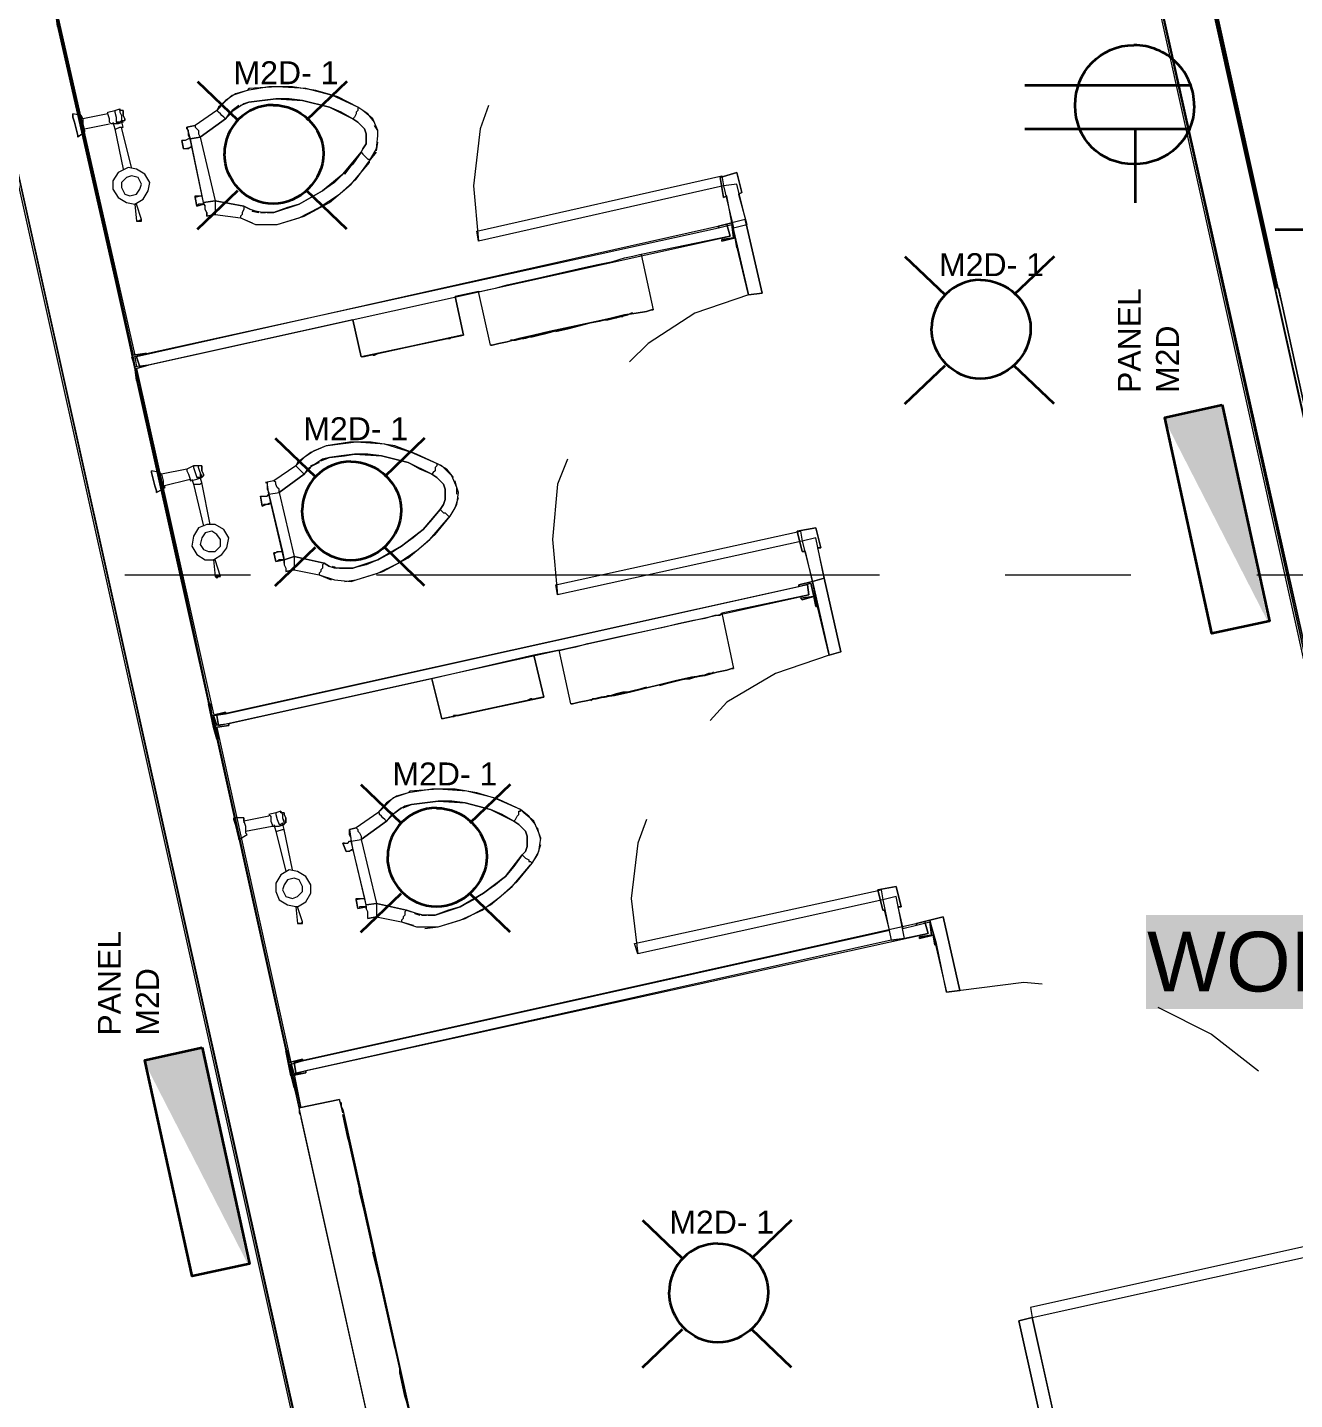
# Model space of a CAD drawing. Header units: millimetres. Extents: x 0.9 to 36.3, y 0.7 to 23.3.
# Drawn here: x 23.461 to 24.72, y 11.62 to 12.984 of the extents above; entities that cross this region are included whole.
import ezdxf

# ---------------------------------------------------------------- set-up
doc = ezdxf.new("R2010")
doc.units = ezdxf.units.MM
doc.layers.add('PDF2_Geometry', color=7, linetype='Continuous')
doc.layers.add('PDF_Text', color=7, linetype='Continuous')
for name, color, linetype, true_color in [('PDF2_Solid Fills', 7, 'Continuous', 0x7f7f7f), ('PDF_Geometry', 7, 'Continuous', 0x777777), ('PDF_Solid Fills', 7, 'Continuous', 0xffffff)]:
    doc.layers.add(name, color=color, linetype=linetype, true_color=true_color)
doc.styles.add('PDF Arial', font='arial.ttf')

msp = doc.modelspace()

# ---------------------------------------------------------------- hatches: boundary and pattern name
at = {"layer": 'PDF2_Solid Fills', "transparency": 33554559}
for points in [[(24.6932, 12.3931), (24.6478, 12.6083), (24.5908, 12.5959), (24.5919, 12.591)], [(23.6797, 11.7542), (23.6343, 11.9694), (23.5773, 11.957), (23.5784, 11.9521)]]:
    msp.add_hatch(color=256, dxfattribs=at).paths.add_polyline_path(points)

# ---------------------------------------------------------------- linework, layer by layer
at = {"layer": 'PDF2_Geometry', "lineweight": 35}
for points in [[(24.4518, 12.9261), (24.6168, 12.9261)], [(24.4518, 12.8827), (24.6168, 12.8827)], [(24.5618, 12.8094), (24.5618, 12.8827)], [(24.7007, 12.7828), (24.774, 12.7828)]]:
    msp.add_lwpolyline(points, dxfattribs=at)
for points in [[(24.6478, 12.6083), (24.6948, 12.3934), (24.6378, 12.381), (24.5908, 12.5959)], [(23.6343, 11.9694), (23.6813, 11.7545), (23.6243, 11.7421), (23.5773, 11.957)]]:
    msp.add_lwpolyline(points, close=True, dxfattribs=at)
msp.add_arc((24.5604, 12.9063), 0.0597, 359.7603, 90.2397, dxfattribs=at)
for points in [[(24.5018, 12.9061), (24.5018, 12.9394), (24.5268, 12.9661), (24.5602, 12.9661)], [(24.5602, 12.8477), (24.5268, 12.8477), (24.5018, 12.8727), (24.5018, 12.9061)], [(24.6202, 12.9061), (24.6202, 12.8727), (24.5935, 12.8477), (24.5602, 12.8477)]]:
    msp.add_open_spline(points, degree=3, dxfattribs=at)
at = {"layer": 'PDF_Geometry', "lineweight": 18}
for points in [[(24.5173, 13.3178), (24.7507, 12.2762), (24.7973, 12.2862), (25.3906, 12.4178), (25.399, 12.3778), (25.4473, 12.3878), (25.434, 12.4495), (25.6623, 12.4995), (25.6523, 12.5478), (25.4223, 12.4978), (25.374, 12.4862), (24.7823, 12.3545), (24.4307, 13.9394), (24.4623, 13.9478), (24.4423, 14.0378), (24.3507, 14.0178), (24.3707, 13.9261), (24.3823, 13.9294), (24.3823, 13.9278)], [(23.489, 12.9978), (23.8957, 11.1645), (24.534, 11.3062)], [(22.2958, 10.8096), (23.8224, 11.1479), (23.8274, 11.1495), (23.419, 12.9828)]]:
    msp.add_lwpolyline(points, dxfattribs=at)
at = {"layer": 'PDF_Geometry', "lineweight": 9}
for points in [[(24.584, 13.4445), (24.5423, 13.4361), (24.7007, 12.7245), (24.7823, 12.3578), (24.7823, 12.3562), (25.4173, 12.4962), (25.4173, 12.4995), (25.4173, 12.4978)], [(24.5457, 13.4361), (24.7057, 12.7145)], [(25.389, 12.4162), (24.749, 12.2745), (24.749, 12.2728), (24.7473, 12.2728), (24.5157, 13.3178), (24.4557, 13.3045), (24.5273, 13.3211), (24.5257, 13.3328), (24.4523, 13.3178), (24.4557, 13.3045), (24.4523, 13.3178), (24.5007, 13.3278), (24.5007, 13.3295), (24.509, 13.3311), (24.5073, 13.3445), (24.509, 13.3445), (24.5107, 13.3311), (24.524, 13.3345)], [(25.3906, 12.4178), (24.7507, 12.2762), (24.5173, 13.3178), (24.749, 12.2745), (24.5173, 13.3178)], [(23.419, 12.9828), (23.3624, 13.2428), (23.3607, 13.2428), (23.359, 13.2428), (23.4174, 12.9811), (23.4174, 12.9828), (23.419, 12.9828), (23.7907, 11.3145)], [(23.4857, 13.0078), (23.489, 12.9978), (23.4907, 12.9845), (23.489, 12.9978), (23.4924, 12.9845), (23.4907, 12.9845), (23.5624, 12.6678), (23.5657, 12.6578), (23.5774, 12.6595), (23.579, 12.6595), (24.1474, 12.7845), (24.1474, 12.7861), (24.1607, 12.7895), (24.1557, 12.8161)], [(23.4907, 12.9845), (23.4924, 12.9845), (23.4907, 12.9961), (23.5657, 12.6578), (23.4907, 12.9961), (23.5674, 12.6578)], [(23.7857, 11.3262), (23.4174, 12.9811), (23.4174, 12.9828)], [(23.7874, 11.3262), (23.419, 12.9828), (23.7874, 11.3262)], [(23.639, 12.7995), (23.639, 12.7961), (23.6474, 12.7978), (23.6724, 12.7945), (23.6874, 12.7878), (23.704, 12.7878), (23.709, 12.7878), (23.7357, 12.7961), (23.7607, 12.8095), (23.7824, 12.8278), (23.8007, 12.8495), (23.8007, 12.8511), (23.8074, 12.8628), (23.809, 12.8761), (23.809, 12.8811), (23.804, 12.8928), (23.794, 12.9011), (23.789, 12.9045), (23.764, 12.9161), (23.7374, 12.9228), (23.709, 12.9245), (23.6807, 12.9228), (23.679, 12.9211), (23.664, 12.9161), (23.6507, 12.9045), (23.649, 12.9011), (23.6274, 12.8861), (23.619, 12.8845), (23.6274, 12.8861), (23.6274, 12.8845), (23.629, 12.8828), (23.6307, 12.8811), (23.6307, 12.8778), (23.6324, 12.8745), (23.6224, 12.8728), (23.624, 12.8645), (23.634, 12.8161), (23.6357, 12.8078), (23.6374, 12.8061)], [(23.8057, 12.8895), (23.799, 12.8978), (23.789, 12.9045), (23.769, 12.9145), (23.7474, 12.9211), (23.724, 12.9245), (23.7007, 12.9245), (23.679, 12.9211), (23.6674, 12.9178), (23.6574, 12.9111), (23.649, 12.9011), (23.6274, 12.8861)], [(23.6707, 12.9061), (23.664, 12.9011), (23.6574, 12.8928), (23.6324, 12.8745), (23.6474, 12.8111), (23.6757, 12.8061), (23.6824, 12.8028), (23.6757, 12.8061), (23.6757, 12.8028), (23.674, 12.7995), (23.674, 12.7978), (23.6724, 12.7961), (23.6724, 12.7945), (23.684, 12.7895)], [(23.6724, 12.9061), (23.6807, 12.9095), (23.6757, 12.9078), (23.6707, 12.9045), (23.6657, 12.9011), (23.6607, 12.8978), (23.6574, 12.8928), (23.6557, 12.8945), (23.654, 12.8961), (23.6524, 12.8978), (23.6507, 12.8995), (23.649, 12.9011)], [(23.664, 12.9011), (23.6707, 12.9061), (23.6657, 12.9011)], [(23.7924, 12.8595), (23.784, 12.8478), (23.774, 12.8378), (23.7657, 12.8295), (23.754, 12.8211), (23.7424, 12.8145), (23.7307, 12.8078), (23.719, 12.8045), (23.7057, 12.7995), (23.7307, 12.8078), (23.754, 12.8211), (23.774, 12.8378), (23.754, 12.8211), (23.7307, 12.8078), (23.7057, 12.7995), (23.699, 12.7995), (23.7057, 12.7995), (23.7307, 12.8078), (23.754, 12.8211), (23.774, 12.8378), (23.7924, 12.8595), (23.794, 12.8628), (23.7974, 12.8678), (23.7974, 12.8728), (23.7974, 12.8778), (23.7957, 12.8828), (23.7924, 12.8861), (23.789, 12.8895), (23.784, 12.8928), (23.7607, 12.9045), (23.734, 12.9111), (23.7074, 12.9128), (23.6807, 12.9095), (23.6724, 12.9061), (23.6807, 12.9095), (23.7074, 12.9128), (23.734, 12.9111), (23.7607, 12.9045), (23.784, 12.8928), (23.7724, 12.8995), (23.7607, 12.9045), (23.7474, 12.9078), (23.734, 12.9111), (23.7207, 12.9128), (23.7074, 12.9128), (23.694, 12.9111), (23.6807, 12.9095), (23.7074, 12.9128), (23.734, 12.9111), (23.7607, 12.9045), (23.784, 12.8928)], [(23.919, 12.9061), (23.9107, 12.8828), (23.904, 12.8261), (23.909, 12.7711), (23.9074, 12.7811), (24.1507, 12.8361), (24.1524, 12.8261), (23.909, 12.7711)], [(23.514, 12.8961), (23.5057, 12.8978)], [(23.5407, 12.8978), (23.5157, 12.8928), (23.514, 12.8961), (23.5157, 12.8928), (23.5157, 12.8878), (23.5174, 12.8811), (23.5174, 12.8795), (23.5107, 12.8745)], [(23.5557, 12.9011), (23.5524, 12.9011), (23.5524, 12.9028), (23.5524, 12.8995), (23.554, 12.8961), (23.554, 12.8911), (23.5557, 12.8895), (23.5507, 12.8878), (23.544, 12.8878), (23.5424, 12.8895), (23.5424, 12.8928), (23.5407, 12.8978), (23.5407, 12.8995), (23.5474, 12.9011), (23.5524, 12.9028)], [(23.5457, 12.8895), (23.5474, 12.8828), (23.549, 12.8828), (23.5524, 12.8845), (23.5557, 12.8845), (23.554, 12.8911), (23.5574, 12.8911)], [(23.5474, 12.9011), (23.5474, 12.8995), (23.549, 12.8945), (23.549, 12.8895)], [(23.554, 12.8961), (23.554, 12.8928), (23.554, 12.8911), (23.5557, 12.8895)], [(23.6224, 12.8728), (23.6324, 12.8745), (23.6574, 12.8928), (23.664, 12.8995), (23.6574, 12.8928)], [(23.789, 12.9045), (23.789, 12.9028), (23.789, 12.9011), (23.7874, 12.8995), (23.7874, 12.8978), (23.7857, 12.8945), (23.784, 12.8928), (23.789, 12.8895), (23.7924, 12.8861), (23.7957, 12.8828), (23.7974, 12.8778), (23.7974, 12.8728), (23.7974, 12.8678), (23.794, 12.8628), (23.7924, 12.8595), (23.7757, 12.8378), (23.7924, 12.8595), (23.794, 12.8578), (23.7957, 12.8561), (23.7974, 12.8545), (23.799, 12.8528), (23.8007, 12.8528), (23.8007, 12.8511)], [(23.5174, 12.8828), (23.5424, 12.8878)], [(23.5174, 12.8795), (23.5174, 12.8811)], [(23.5474, 12.8828), (23.5557, 12.8428)], [(23.564, 12.8445), (23.554, 12.8845)], [(23.809, 12.8745), (23.809, 12.8811), (23.8057, 12.8861)], [(23.6474, 12.7978), (23.639, 12.7961), (23.639, 12.7978), (23.639, 12.7995), (23.6374, 12.8028), (23.6374, 12.8061), (23.6357, 12.8095), (23.6224, 12.8728), (23.6207, 12.8728), (23.6174, 12.8711), (23.6157, 12.8711), (23.614, 12.8711), (23.6157, 12.8628), (23.614, 12.8711)], [(23.6324, 12.8745), (23.6474, 12.8111), (23.6357, 12.8095), (23.6474, 12.8111)], [(23.8074, 12.8611), (23.809, 12.8695)], [(23.6957, 12.7878), (23.709, 12.7878), (23.7307, 12.7945), (23.7507, 12.8045), (23.7707, 12.8178), (23.7874, 12.8328), (23.8007, 12.8511), (23.8074, 12.8595)], [(24.1707, 12.8195), (24.1657, 12.8395), (24.1707, 12.8195)], [(24.1524, 12.8145), (24.149, 12.8345), (24.1524, 12.8145)], [(23.7057, 12.7995), (23.699, 12.7995), (23.694, 12.7995), (23.6874, 12.8011), (23.6824, 12.8028), (23.6757, 12.8061), (23.6474, 12.8111), (23.6474, 12.8078), (23.6474, 12.8045), (23.6474, 12.8028), (23.6474, 12.7995), (23.6474, 12.7978), (23.6724, 12.7945)], [(24.1673, 12.8178), (24.1707, 12.8195), (24.1673, 12.8178)], [(24.1673, 12.8178), (24.1757, 12.7878)], [(23.5674, 12.8078), (23.569, 12.7911)], [(23.5674, 12.8078), (23.569, 12.8078), (23.5674, 12.8078)], [(23.574, 12.7911), (23.574, 12.7928), (23.569, 12.8078)], [(23.689, 12.7995), (23.684, 12.8011), (23.6907, 12.7995)], [(23.6857, 12.8011), (23.6874, 12.8011)], [(23.694, 12.7995), (23.6957, 12.7995)], [(23.569, 12.7911), (23.569, 12.7911)], [(23.5724, 12.6462), (24.159, 12.7761), (24.1557, 12.7878), (23.569, 12.6562), (23.5724, 12.6462), (23.569, 12.6562)], [(24.1557, 12.7878), (24.159, 12.7761), (24.0707, 12.7578), (24.0824, 12.7028)], [(24.174, 12.7928), (24.1907, 12.7195), (24.174, 12.7928), (24.1607, 12.7895), (24.1773, 12.7178), (24.1907, 12.7195), (24.1773, 12.7178), (24.1657, 12.7661), (24.1657, 12.7645), (24.164, 12.7745), (24.1507, 12.7711), (24.1507, 12.7728), (24.1624, 12.7745), (24.1607, 12.7878)], [(23.909, 12.7211), (23.9107, 12.7211), (23.9174, 12.7228), (23.9257, 12.7245), (23.9374, 12.7278), (23.9524, 12.7311), (23.9674, 12.7345), (24.0124, 12.7445), (24.0274, 12.7478), (24.0424, 12.7511), (24.054, 12.7545), (24.0624, 12.7561), (24.069, 12.7578), (24.0707, 12.7578)], [(23.9207, 12.6678), (23.909, 12.7211), (23.8857, 12.7161)], [(24.1773, 12.7178), (24.124, 12.6995), (24.0774, 12.6695), (24.059, 12.6512)], [(24.704, 12.7245), (24.784, 12.3595), (24.704, 12.7245), (24.7007, 12.7245)], [(23.784, 12.6928), (23.5807, 12.6478), (23.569, 12.6445)], [(23.8924, 12.6778), (23.794, 12.6562), (23.8924, 12.6778)], [(23.8774, 12.6745), (23.809, 12.6595), (23.8774, 12.6745)], [(23.9524, 12.6745), (23.954, 12.6745), (23.9574, 12.6762), (23.9624, 12.6762), (23.969, 12.6778), (23.9757, 12.6795), (23.994, 12.6845), (23.979, 12.6812), (23.9724, 12.6795), (23.9657, 12.6778), (23.9607, 12.6762), (23.9557, 12.6745), (23.9524, 12.6745), (23.9507, 12.6745)], [(23.5674, 12.6445), (23.5624, 12.6678), (23.5657, 12.6578), (23.5774, 12.6595), (23.579, 12.6595), (23.5774, 12.6595), (23.5657, 12.6578), (23.5624, 12.6678)], [(23.564, 12.6562), (23.5674, 12.6462), (23.569, 12.6328), (23.5674, 12.6462), (23.5707, 12.6328), (23.569, 12.6328), (23.6407, 12.3112), (23.6424, 12.3112), (23.644, 12.2995), (23.6574, 12.3028), (23.6574, 12.3012), (23.6574, 12.3028), (23.644, 12.2995), (23.6424, 12.3112), (23.6407, 12.3112)], [(23.5657, 12.6562), (23.5674, 12.6462)], [(23.5674, 12.6562), (23.569, 12.6462)], [(23.569, 12.6445), (23.5807, 12.6478), (23.569, 12.6445)], [(23.569, 12.6328), (23.5707, 12.6328), (23.569, 12.6445), (23.644, 12.2995), (23.569, 12.6445), (23.6457, 12.3012)], [(23.7157, 12.4512), (23.7157, 12.4545), (23.7007, 12.5195), (23.7107, 12.5212), (23.7257, 12.4578), (23.7157, 12.4545), (23.7157, 12.4512), (23.7157, 12.4495), (23.7174, 12.4462), (23.7174, 12.4445), (23.7174, 12.4428), (23.7257, 12.4445), (23.7507, 12.4395), (23.7657, 12.4345), (23.7824, 12.4328), (23.7874, 12.4345), (23.814, 12.4428), (23.839, 12.4562), (23.8607, 12.4745), (23.879, 12.4962), (23.8807, 12.4978), (23.8874, 12.5095), (23.889, 12.5212), (23.8874, 12.5262), (23.8824, 12.5378), (23.8724, 12.5478), (23.869, 12.5495), (23.8424, 12.5612), (23.8157, 12.5695), (23.7874, 12.5712), (23.759, 12.5678), (23.7574, 12.5678), (23.7424, 12.5612), (23.729, 12.5512), (23.7274, 12.5478), (23.7057, 12.5328), (23.6974, 12.5312), (23.699, 12.5312), (23.699, 12.5295), (23.699, 12.5278), (23.699, 12.5245), (23.7007, 12.5212), (23.7007, 12.5195), (23.699, 12.5312)], [(23.884, 12.5362), (23.8774, 12.5445), (23.869, 12.5495), (23.8474, 12.5595), (23.8257, 12.5678), (23.8024, 12.5712), (23.7807, 12.5712), (23.7574, 12.5678), (23.7457, 12.5628), (23.7357, 12.5562), (23.7274, 12.5478), (23.7057, 12.5328)], [(23.7524, 12.5528), (23.7607, 12.5562), (23.754, 12.5545), (23.749, 12.5512), (23.744, 12.5478), (23.739, 12.5445), (23.7357, 12.5395), (23.734, 12.5412), (23.7324, 12.5428), (23.7307, 12.5445), (23.729, 12.5462), (23.7274, 12.5478)], [(23.7507, 12.5512), (23.7424, 12.5478), (23.7507, 12.5512), (23.744, 12.5478)], [(23.7757, 12.4462), (23.7707, 12.4462), (23.7774, 12.4462), (23.784, 12.4462), (23.809, 12.4545), (23.8324, 12.4678), (23.854, 12.4845), (23.8707, 12.5045), (23.874, 12.5095), (23.8757, 12.5145), (23.8757, 12.5195), (23.8757, 12.5245), (23.874, 12.5295), (23.8707, 12.5328), (23.8674, 12.5362), (23.8624, 12.5395), (23.839, 12.5512), (23.8124, 12.5578), (23.7857, 12.5595), (23.7607, 12.5562), (23.7524, 12.5528), (23.7607, 12.5562), (23.7757, 12.5578), (23.7857, 12.5595), (23.8124, 12.5578), (23.839, 12.5512), (23.8624, 12.5395), (23.8507, 12.5445), (23.839, 12.5512), (23.8257, 12.5545), (23.8124, 12.5578), (23.799, 12.5595), (23.7857, 12.5595), (23.7724, 12.5578), (23.7607, 12.5562), (23.7757, 12.5578), (23.7857, 12.5595), (23.8124, 12.5578), (23.839, 12.5512), (23.8624, 12.5395)], [(23.9974, 12.5545), (23.9874, 12.5295), (23.9824, 12.4745), (23.9874, 12.4195), (23.9857, 12.4295), (24.229, 12.4828), (24.2307, 12.4728), (23.9874, 12.4195)], [(23.5924, 12.5412), (23.584, 12.5428)], [(23.634, 12.5478), (23.6307, 12.5478), (23.6257, 12.5478), (23.619, 12.5445), (23.594, 12.5395), (23.5924, 12.5412), (23.594, 12.5395), (23.5957, 12.5328), (23.5957, 12.5278), (23.5974, 12.5262)], [(23.619, 12.5445), (23.619, 12.5428), (23.6207, 12.5395), (23.6224, 12.5345), (23.6224, 12.5328), (23.629, 12.5345), (23.634, 12.5362), (23.6357, 12.5378)], [(23.6257, 12.5478), (23.6257, 12.5462), (23.6274, 12.5412), (23.629, 12.5362)], [(23.6324, 12.5412), (23.6324, 12.5378), (23.634, 12.5362), (23.634, 12.5378), (23.6324, 12.5412), (23.6307, 12.5462), (23.6307, 12.5478)], [(23.7107, 12.5212), (23.7357, 12.5395), (23.7424, 12.5462), (23.7357, 12.5395), (23.7107, 12.5212), (23.7257, 12.4578), (23.7257, 12.4545), (23.7257, 12.4512), (23.7257, 12.4478), (23.7257, 12.4462), (23.7257, 12.4445), (23.7507, 12.4395)], [(23.7357, 12.5395), (23.7424, 12.5462)], [(23.869, 12.5495), (23.8674, 12.5495), (23.8674, 12.5478), (23.8657, 12.5462), (23.8657, 12.5428), (23.864, 12.5412), (23.8624, 12.5395), (23.8674, 12.5362), (23.8707, 12.5328), (23.874, 12.5295), (23.8757, 12.5245), (23.8757, 12.5195), (23.8757, 12.5145), (23.874, 12.5095), (23.8707, 12.5045), (23.854, 12.4845), (23.8324, 12.4678), (23.809, 12.4545), (23.784, 12.4462), (23.7774, 12.4462)], [(23.589, 12.5212), (23.5974, 12.5262), (23.5957, 12.5278), (23.6224, 12.5345)], [(23.624, 12.5345), (23.6257, 12.5295), (23.6357, 12.4878)], [(23.6257, 12.5295), (23.6274, 12.5295), (23.6324, 12.5295), (23.634, 12.5312)], [(23.6424, 12.4895), (23.634, 12.5312), (23.6324, 12.5362)], [(23.7007, 12.5195), (23.7107, 12.5212), (23.7107, 12.5245), (23.709, 12.5262), (23.7074, 12.5295), (23.7074, 12.5312), (23.7057, 12.5328), (23.6974, 12.5312)], [(23.8874, 12.5195), (23.8874, 12.5262), (23.8857, 12.5328)], [(23.6924, 12.5178), (23.694, 12.5078), (23.6924, 12.5178), (23.694, 12.5178), (23.6957, 12.5178), (23.6974, 12.5178), (23.699, 12.5178), (23.7007, 12.5195), (23.7024, 12.5112), (23.714, 12.4628), (23.7157, 12.4545), (23.7257, 12.4578), (23.7557, 12.4512), (23.7607, 12.4478), (23.7557, 12.4512), (23.754, 12.4495), (23.754, 12.4462), (23.7524, 12.4445), (23.7524, 12.4428), (23.7507, 12.4412), (23.7507, 12.4395), (23.7624, 12.4345)], [(23.7757, 12.4328), (23.7874, 12.4345), (23.809, 12.4412), (23.829, 12.4512), (23.849, 12.4645), (23.8657, 12.4795), (23.8807, 12.4978), (23.8857, 12.5062), (23.889, 12.5162)], [(23.8707, 12.5045), (23.8624, 12.4945), (23.854, 12.4845), (23.844, 12.4762), (23.8324, 12.4678), (23.8224, 12.4612), (23.809, 12.4545), (23.7974, 12.4495), (23.784, 12.4462), (23.809, 12.4545), (23.8324, 12.4678), (23.854, 12.4845), (23.8707, 12.5045), (23.8724, 12.5028), (23.874, 12.5012), (23.8757, 12.5012), (23.8774, 12.4995), (23.879, 12.4978), (23.8807, 12.4978)], [(24.2307, 12.4628), (24.2257, 12.4828), (24.2307, 12.4628)], [(24.249, 12.4662), (24.244, 12.4862), (24.249, 12.4662)], [(24.2457, 12.4662), (24.2523, 12.4362), (24.244, 12.4762), (24.2307, 12.4728), (24.2407, 12.4328), (24.2523, 12.4362), (24.2407, 12.4328), (24.234, 12.4628)], [(23.6457, 12.4545), (23.6474, 12.4378), (23.649, 12.4362)], [(23.6457, 12.4545), (23.6474, 12.4545), (23.6457, 12.4545)], [(23.6524, 12.4378), (23.6474, 12.4545)], [(23.784, 12.4462), (23.779, 12.4462), (23.7724, 12.4462), (23.7657, 12.4462), (23.7607, 12.4478), (23.7557, 12.4512), (23.7257, 12.4578)], [(24.2457, 12.4662), (24.249, 12.4662), (24.2457, 12.4662)], [(23.7257, 12.4445), (23.7174, 12.4428)], [(23.7657, 12.4478), (23.7657, 12.4462)], [(23.7724, 12.4462), (23.774, 12.4462)], [(23.5574, 12.4395), (23.6824, 12.4395)], [(23.6457, 12.2878), (23.6407, 12.3112), (23.6424, 12.3112), (23.644, 12.2995), (23.6574, 12.3028), (23.6574, 12.3012), (24.2273, 12.4278), (24.2273, 12.4295), (24.2407, 12.4328), (24.2523, 12.4362), (24.269, 12.3628), (24.2523, 12.4362), (24.2407, 12.4328), (24.2573, 12.3595), (24.269, 12.3628), (24.2573, 12.3595), (24.2457, 12.4078), (24.244, 12.4078), (24.2423, 12.4178), (24.2307, 12.4145), (24.229, 12.4162), (24.2423, 12.4178), (24.239, 12.4312)], [(23.6507, 12.2895), (24.2373, 12.4195), (24.2357, 12.4295), (23.649, 12.2995), (23.6507, 12.2895), (23.649, 12.2995)], [(23.6524, 12.4378), (23.6524, 12.4378)], [(23.8074, 12.4395), (24.3073, 12.4395)], [(24.2357, 12.4295), (24.2373, 12.4195), (24.1507, 12.4012), (24.1624, 12.3462)], [(24.4323, 12.4395), (24.5573, 12.4395)], [(24.6823, 12.4395), (25.1823, 12.4395)], [(23.989, 12.3645), (23.9907, 12.3645), (23.9974, 12.3662), (24.0057, 12.3678), (24.0174, 12.3712), (24.0324, 12.3745), (24.0474, 12.3778), (24.094, 12.3878), (24.1074, 12.3912), (24.1224, 12.3945), (24.134, 12.3962), (24.144, 12.3995), (24.149, 12.3995), (24.1507, 12.4012)], [(24.0007, 12.3112), (23.989, 12.3645), (23.964, 12.3595), (23.8624, 12.3362), (23.8724, 12.2962), (23.974, 12.3178), (23.964, 12.3595), (23.974, 12.3178), (23.8724, 12.2962), (23.8624, 12.3362), (23.6607, 12.2912), (23.6607, 12.2895), (23.6474, 12.2878), (23.6507, 12.2762), (23.649, 12.2762)], [(24.2573, 12.3595), (24.204, 12.3412), (24.1557, 12.3128), (24.139, 12.2945)], [(23.9724, 12.3178), (23.8724, 12.2962), (23.9724, 12.3178)], [(23.9574, 12.3145), (23.889, 12.2995), (23.9574, 12.3145)], [(23.644, 12.2978), (23.6457, 12.2878), (23.649, 12.2762), (23.6457, 12.2878), (23.6474, 12.2895), (23.6507, 12.2762), (23.649, 12.2762), (23.7174, 11.9662), (23.719, 11.9662), (23.7207, 11.9545), (23.734, 11.9578), (23.734, 11.9562), (23.734, 11.9578), (23.7207, 11.9545), (23.719, 11.9662), (23.7174, 11.9662)], [(23.6474, 12.2895), (23.6457, 12.2995), (23.6474, 12.2895), (23.6457, 12.2995), (23.6474, 12.2895), (23.6457, 12.2995), (23.649, 12.2895)], [(23.649, 12.2878), (23.7224, 11.9545), (23.7257, 11.9428), (23.7324, 11.9095), (23.724, 11.9428), (23.7224, 11.9528), (23.724, 11.9428), (23.7324, 11.9095)], [(23.799, 12.0978), (23.8074, 12.0995), (23.8324, 12.0945), (23.8474, 12.0895), (23.864, 12.0895), (23.869, 12.0895), (23.8957, 12.0978), (23.9207, 12.1112), (23.9424, 12.1295), (23.9607, 12.1512), (23.9624, 12.1528), (23.969, 12.1645), (23.9707, 12.1778), (23.969, 12.1828), (23.964, 12.1945), (23.954, 12.2028), (23.9507, 12.2062), (23.924, 12.2178), (23.8974, 12.2245), (23.869, 12.2262), (23.8407, 12.2245), (23.839, 12.2228), (23.824, 12.2178), (23.8124, 12.2062), (23.809, 12.2028), (23.7874, 12.1878), (23.7807, 12.1862), (23.7874, 12.1878), (23.789, 12.1862), (23.789, 12.1845), (23.7907, 12.1828), (23.7924, 12.1795), (23.7924, 12.1762), (23.8074, 12.1128), (23.7974, 12.1112), (23.8074, 12.1128)], [(23.9657, 12.1912), (23.959, 12.1995), (23.9507, 12.2062), (23.929, 12.2162), (23.9074, 12.2228), (23.8857, 12.2262), (23.8624, 12.2262), (23.839, 12.2228), (23.8274, 12.2195), (23.8174, 12.2128), (23.809, 12.2028), (23.7874, 12.1878)], [(23.834, 12.2078), (23.8424, 12.2112), (23.8357, 12.2095), (23.8307, 12.2062), (23.8257, 12.2028), (23.8224, 12.1995), (23.8174, 12.1945), (23.8157, 12.1962), (23.814, 12.1978), (23.8124, 12.1995), (23.8107, 12.2012), (23.8107, 12.2028), (23.809, 12.2028)], [(23.944, 12.1945), (23.949, 12.1912), (23.9524, 12.1878), (23.9557, 12.1845), (23.9574, 12.1795), (23.9574, 12.1745), (23.9574, 12.1695), (23.9557, 12.1645), (23.9524, 12.1612), (23.9357, 12.1395), (23.914, 12.1228), (23.8907, 12.1095), (23.8657, 12.1012), (23.859, 12.1012), (23.8657, 12.1012), (23.8907, 12.1095), (23.914, 12.1228), (23.9357, 12.1395), (23.9524, 12.1612), (23.9557, 12.1645), (23.9574, 12.1695), (23.9574, 12.1745), (23.9574, 12.1795), (23.9557, 12.1845), (23.9524, 12.1878), (23.949, 12.1912), (23.944, 12.1945), (23.9207, 12.2062), (23.8957, 12.2128), (23.869, 12.2145), (23.8424, 12.2112), (23.834, 12.2078), (23.8424, 12.2112), (23.869, 12.2145), (23.8957, 12.2128), (23.9207, 12.2062), (23.944, 12.1945), (23.9324, 12.2012), (23.9207, 12.2062), (23.9074, 12.2095), (23.8957, 12.2128), (23.8824, 12.2145), (23.869, 12.2145), (23.8557, 12.2128), (23.8424, 12.2112), (23.869, 12.2145), (23.8957, 12.2128), (23.9207, 12.2062), (23.944, 12.1945), (23.9457, 12.1962), (23.9474, 12.1995), (23.949, 12.2012), (23.949, 12.2028), (23.949, 12.2045), (23.9507, 12.2045), (23.9507, 12.2062)], [(23.6757, 12.1978), (23.6657, 12.1978)], [(23.7007, 12.1995), (23.6757, 12.1945), (23.6757, 12.1928)], [(23.6757, 12.1945), (23.6757, 12.1978), (23.6757, 12.1945), (23.6774, 12.1895), (23.6774, 12.1828), (23.679, 12.1812)], [(23.7124, 12.2045), (23.7074, 12.2028), (23.7007, 12.2012), (23.7024, 12.1995), (23.7024, 12.1945), (23.704, 12.1912), (23.704, 12.1895)], [(23.7074, 12.2028), (23.7074, 12.2012), (23.709, 12.1962), (23.7107, 12.1912)], [(23.7157, 12.2028), (23.7124, 12.2028), (23.7124, 12.2045), (23.714, 12.2012), (23.714, 12.1978), (23.7157, 12.1928), (23.7157, 12.1912)], [(23.714, 12.1978), (23.7157, 12.1945)], [(23.8074, 12.0995), (23.799, 12.0978), (23.799, 12.0995), (23.799, 12.1012), (23.799, 12.1045), (23.7974, 12.1078), (23.7974, 12.1112), (23.7824, 12.1745), (23.7924, 12.1762), (23.8174, 12.1945), (23.824, 12.2012), (23.8174, 12.1945)], [(23.824, 12.2028), (23.8174, 12.1945), (23.7924, 12.1762), (23.8074, 12.1128), (23.8374, 12.1062), (23.8424, 12.1045), (23.8374, 12.1062), (23.8357, 12.1045), (23.8357, 12.1012), (23.834, 12.0995), (23.834, 12.0978), (23.8324, 12.0962), (23.8324, 12.0945), (23.844, 12.0912)], [(23.8257, 12.2028), (23.8324, 12.2078)], [(24.0757, 12.1962), (24.0674, 12.1728), (24.0607, 12.1178), (24.0674, 12.0628), (24.064, 12.0728), (24.309, 12.1262), (24.3107, 12.1162), (24.0674, 12.0628)], [(23.6707, 12.1762), (23.679, 12.1812), (23.6774, 12.1828)], [(23.6774, 12.1845), (23.704, 12.1895), (23.7107, 12.1895), (23.7157, 12.1912), (23.7157, 12.1928), (23.7174, 12.1928)], [(23.7057, 12.1912), (23.7074, 12.1845), (23.7174, 12.1445)], [(23.7074, 12.1845), (23.709, 12.1845), (23.714, 12.1862), (23.7157, 12.1862)], [(23.724, 12.1462), (23.7157, 12.1862), (23.714, 12.1928)], [(23.7157, 12.1928), (23.7157, 12.1928)], [(23.9707, 12.1762), (23.969, 12.1828), (23.9674, 12.1878)], [(23.7757, 12.1728), (23.774, 12.1728), (23.7757, 12.1728), (23.7774, 12.1728), (23.779, 12.1728), (23.7807, 12.1745), (23.7824, 12.1745), (23.784, 12.1662), (23.7957, 12.1178), (23.7974, 12.1095), (23.7974, 12.1078)], [(23.7824, 12.1745), (23.7924, 12.1762)], [(23.8557, 12.0878), (23.869, 12.0895), (23.8907, 12.0962), (23.9124, 12.1062), (23.9307, 12.1195), (23.9474, 12.1345), (23.9624, 12.1528), (23.9674, 12.1612), (23.9707, 12.1712)], [(23.9524, 12.1612), (23.944, 12.1495), (23.9357, 12.1395), (23.9257, 12.1312), (23.914, 12.1228), (23.904, 12.1162), (23.8907, 12.1095), (23.879, 12.1062), (23.8657, 12.1012), (23.8907, 12.1095), (23.914, 12.1228), (23.9357, 12.1395), (23.9524, 12.1612), (23.954, 12.1595), (23.9557, 12.1578), (23.959, 12.1562), (23.959, 12.1545), (23.9607, 12.1545), (23.9624, 12.1528)], [(24.329, 12.1095), (24.324, 12.1295), (24.329, 12.1095)], [(24.3523, 12.0945), (24.3557, 12.0828), (24.3323, 12.0778), (24.324, 12.1195), (24.3107, 12.1162), (24.319, 12.0762), (24.3323, 12.0778), (24.319, 12.0762), (23.7374, 11.9462), (23.7374, 11.9445), (23.724, 11.9428), (23.7274, 11.9312), (23.7257, 11.9295)], [(24.3107, 12.1062), (24.3057, 12.1262), (24.3107, 12.1062)], [(23.7224, 11.9412), (23.7174, 11.9662), (23.719, 11.9662), (23.7207, 11.9545), (23.734, 11.9578), (23.734, 11.9562), (24.3173, 12.0862), (24.3123, 12.1062)], [(23.7274, 12.1095), (23.729, 12.0928), (23.7307, 12.0928)], [(23.729, 12.1095), (23.7274, 12.1095), (23.729, 12.1095)], [(23.734, 12.0928), (23.734, 12.0945), (23.729, 12.1095)], [(23.8657, 12.1012), (23.8607, 12.1012), (23.854, 12.1012), (23.8474, 12.1028), (23.8424, 12.1045), (23.8374, 12.1062), (23.8074, 12.1128), (23.8074, 12.1095), (23.8074, 12.1062), (23.8074, 12.1045), (23.8074, 12.1012), (23.8074, 12.0995), (23.8324, 12.0945)], [(23.8474, 12.1028), (23.8474, 12.1028)], [(23.854, 12.1012), (23.8557, 12.1012)], [(24.3257, 12.1095), (24.329, 12.1095), (24.3257, 12.1095)], [(24.3257, 12.1095), (24.3307, 12.0878), (24.344, 12.0912), (24.344, 12.0928), (24.3573, 12.0962), (24.3707, 12.0995), (24.3873, 12.0262), (24.3707, 12.0995), (24.3573, 12.0962), (24.374, 12.0245), (24.3873, 12.0262), (24.374, 12.0245), (24.364, 12.0728), (24.3623, 12.0712), (24.3607, 12.0812), (24.3473, 12.0778), (24.3473, 12.0795), (24.359, 12.0812), (24.3573, 12.0945)], [(23.7274, 11.9445), (24.3557, 12.0828), (24.3523, 12.0945), (23.7257, 11.9545), (23.7274, 11.9445), (23.7257, 11.9545)], [(24.3857, 12.0262), (24.4507, 12.0345), (24.469, 12.0328)], [(24.584, 12.0095), (24.6373, 11.9828), (24.684, 11.9462)], [(23.7207, 11.9528), (23.7224, 11.9428), (23.7257, 11.9295), (23.7224, 11.9428), (23.724, 11.9428), (23.7274, 11.9312), (23.7257, 11.9295), (23.7307, 11.9095), (23.7707, 11.9178), (23.7307, 11.9095), (23.7307, 11.9078), (23.7307, 11.9062), (23.7307, 11.9045), (23.7324, 11.9012), (23.7324, 11.8995), (23.8074, 11.5612), (23.809, 11.5579), (23.809, 11.5562), (23.809, 11.5545), (23.809, 11.5529), (23.809, 11.5512)], [(23.7224, 11.9528), (23.724, 11.9428)], [(23.774, 11.9045), (23.7707, 11.9178), (23.7707, 11.9162), (23.7724, 11.9145), (23.7724, 11.9128), (23.7724, 11.9112), (23.774, 11.9078), (23.849, 11.5695), (23.849, 11.5679), (23.849, 11.5645), (23.8507, 11.5629), (23.8507, 11.5612), (23.8507, 11.5595), (23.8474, 11.5729)], [(23.8474, 11.5762), (23.774, 11.9028)], [(24.754, 11.8512), (24.7623, 11.8362), (24.784, 11.7729), (24.7807, 11.7829), (24.4573, 11.7112), (24.459, 11.7012), (24.784, 11.7729)], [(23.8174, 11.7112), (23.804, 11.7662), (23.8174, 11.7112)], [(24.284, 11.2529), (24.5323, 11.3079), (24.284, 11.2529), (24.5323, 11.3095), (24.4457, 11.6979), (24.459, 11.7012), (24.5457, 11.3112), (24.589, 11.3195), (24.5457, 11.3112), (24.589, 11.3212)], [(24.564, 11.2295), (24.459, 11.7012), (24.4457, 11.6979), (24.5507, 11.2262), (24.564, 11.2295), (24.5507, 11.2262)]]:
    msp.add_lwpolyline(points, dxfattribs=at)
for points in [[(24.7023, 12.7245), (24.544, 13.4361)], [(23.5107, 12.8745), (23.5107, 12.8761), (23.509, 12.8828), (23.5074, 12.8895), (23.5057, 12.8945), (23.5057, 12.8978), (23.5057, 12.8945), (23.5074, 12.8895), (23.509, 12.8828), (23.5107, 12.8761)], [(23.554, 12.8911), (23.5524, 12.8895), (23.549, 12.8895), (23.5524, 12.8895)], [(23.5574, 12.8911), (23.5574, 12.8928), (23.5557, 12.8961), (23.5557, 12.8995), (23.5557, 12.9011), (23.5557, 12.8995), (23.5557, 12.8961), (23.5574, 12.8928)], [(23.6224, 12.8728), (23.6207, 12.8761), (23.6207, 12.8795), (23.6207, 12.8811), (23.619, 12.8828), (23.619, 12.8845)], [(23.624, 12.8645), (23.6224, 12.8645), (23.6207, 12.8628), (23.619, 12.8628), (23.6174, 12.8628), (23.6157, 12.8628)], [(23.5824, 12.8295), (23.5774, 12.8378), (23.569, 12.8428), (23.5607, 12.8445), (23.5507, 12.8395), (23.5457, 12.8311), (23.5457, 12.8228), (23.5507, 12.8145), (23.559, 12.8095), (23.5674, 12.8078), (23.5757, 12.8128), (23.5807, 12.8211), (23.5824, 12.8295), (23.5774, 12.8378), (23.569, 12.8428), (23.5607, 12.8445), (23.5507, 12.8395), (23.5457, 12.8311), (23.5457, 12.8228), (23.5507, 12.8145), (23.559, 12.8095), (23.5674, 12.8078), (23.5757, 12.8128), (23.5807, 12.8211)], [(24.149, 12.8345), (24.1657, 12.8395)], [(23.574, 12.8278), (23.5707, 12.8345), (23.564, 12.8361), (23.559, 12.8345), (23.554, 12.8295), (23.554, 12.8245), (23.5574, 12.8178), (23.5624, 12.8161), (23.569, 12.8178), (23.5724, 12.8228)], [(24.1757, 12.7878), (24.1657, 12.8278), (24.1524, 12.8261), (24.1624, 12.7845)], [(23.634, 12.8161), (23.6274, 12.8145), (23.6274, 12.8161), (23.629, 12.8161), (23.6307, 12.8161), (23.6324, 12.8161)], [(23.629, 12.8061), (23.6274, 12.8145)], [(24.1524, 12.8145), (24.1557, 12.8161)], [(23.6357, 12.8078), (23.634, 12.8078), (23.6324, 12.8078), (23.6307, 12.8078), (23.629, 12.8061)], [(23.6924, 12.7995), (23.6974, 12.7995)], [(23.5707, 12.7911), (23.569, 12.7911), (23.5707, 12.7911), (23.574, 12.7928)], [(23.5724, 12.7911), (23.569, 12.7911), (23.5724, 12.7911), (23.574, 12.7911)], [(24.1607, 12.7878), (24.1624, 12.7745), (24.1507, 12.7728), (24.1507, 12.7711), (24.164, 12.7745), (24.1657, 12.7645), (24.1657, 12.7661), (24.1607, 12.7895), (24.1474, 12.7861), (24.1474, 12.7845)], [(24.1607, 12.7895), (24.1474, 12.7861), (24.1474, 12.7845), (24.1474, 12.7861)], [(24.1657, 12.7661), (24.1657, 12.7645), (24.164, 12.7745), (24.1507, 12.7711), (24.1507, 12.7728), (24.1624, 12.7745), (24.1607, 12.7878), (24.1624, 12.7745), (24.1507, 12.7728), (24.1507, 12.7711), (24.164, 12.7745), (24.1657, 12.7645)], [(23.784, 12.6928), (23.7924, 12.6562), (23.894, 12.6778), (23.8857, 12.7161), (23.894, 12.6778), (23.7924, 12.6562)], [(24.0257, 12.6912), (23.979, 12.6812), (23.964, 12.6778), (23.949, 12.6745), (23.9374, 12.6712), (23.929, 12.6695), (23.9224, 12.6678), (23.9207, 12.6678), (23.9224, 12.6678), (23.929, 12.6695), (23.9374, 12.6712), (23.949, 12.6745), (23.964, 12.6778), (23.979, 12.6812), (24.0257, 12.6912), (24.0407, 12.6945), (24.054, 12.6978), (24.0657, 12.6995), (24.0757, 12.7011), (24.0807, 12.7028), (24.0824, 12.7028), (24.0807, 12.7028), (24.0757, 12.7011), (24.0657, 12.6995), (24.054, 12.6978), (24.0407, 12.6945), (24.0257, 12.6912), (24.034, 12.6928), (24.044, 12.6945), (24.0507, 12.6962), (24.0574, 12.6978), (24.0607, 12.6995), (24.0624, 12.6995), (24.0607, 12.6995), (24.0574, 12.6978), (24.0507, 12.6962), (24.044, 12.6945), (24.034, 12.6928), (24.0257, 12.6912), (23.979, 12.6812), (23.969, 12.6778), (23.9607, 12.6762), (23.9524, 12.6745), (23.9457, 12.6728), (23.9424, 12.6728), (23.9407, 12.6728), (23.9424, 12.6728), (23.9457, 12.6728), (23.9524, 12.6745), (23.9607, 12.6762), (23.969, 12.6778), (23.979, 12.6812)], [(24.0057, 12.6862), (23.9857, 12.6812), (23.999, 12.6845), (24.019, 12.6895)], [(24.009, 12.6878), (24.0257, 12.6912), (24.0324, 12.6928), (24.0374, 12.6928), (24.044, 12.6945), (24.0474, 12.6962), (24.0507, 12.6962), (24.0524, 12.6962), (24.049, 12.6962), (24.0457, 12.6945), (24.0407, 12.6945), (24.0357, 12.6928), (24.029, 12.6912)], [(23.8824, 12.6762), (23.8807, 12.6745), (23.8774, 12.6745), (23.8807, 12.6745)], [(23.5674, 12.6462), (23.5657, 12.6562), (23.579, 12.6595), (23.5774, 12.6595), (23.5657, 12.6578), (23.5624, 12.6678), (23.5674, 12.6445), (23.5807, 12.6478)], [(23.809, 12.6595), (23.8057, 12.6578), (23.804, 12.6578), (23.8057, 12.6578)], [(23.5674, 12.6462), (23.5657, 12.6562)], [(23.5657, 12.6562), (23.5674, 12.6462)], [(23.569, 12.6328), (23.5707, 12.6328), (23.569, 12.6445), (23.5707, 12.6328)], [(23.589, 12.5212), (23.589, 12.5228), (23.5874, 12.5278), (23.5857, 12.5345), (23.584, 12.5412), (23.584, 12.5428), (23.584, 12.5412), (23.5857, 12.5345), (23.5874, 12.5278), (23.589, 12.5228)], [(23.6357, 12.5378), (23.6357, 12.5395), (23.634, 12.5428), (23.634, 12.5462), (23.634, 12.5478), (23.634, 12.5462), (23.634, 12.5428), (23.6357, 12.5395)], [(23.6324, 12.5362), (23.6307, 12.5362), (23.629, 12.5362), (23.6307, 12.5362)], [(23.7024, 12.5112), (23.7007, 12.5095), (23.699, 12.5095), (23.6974, 12.5095), (23.6957, 12.5095), (23.694, 12.5078)], [(23.6607, 12.4762), (23.6557, 12.4845), (23.6474, 12.4895), (23.639, 12.4895), (23.6307, 12.4862), (23.6257, 12.4778), (23.624, 12.4678), (23.629, 12.4595), (23.6374, 12.4545), (23.6457, 12.4545), (23.654, 12.4595), (23.659, 12.4662), (23.6607, 12.4762), (23.6557, 12.4845), (23.6474, 12.4895), (23.639, 12.4895), (23.6307, 12.4862), (23.6257, 12.4778), (23.624, 12.4678), (23.629, 12.4595), (23.6374, 12.4545), (23.6457, 12.4545), (23.654, 12.4595), (23.659, 12.4662)], [(23.6524, 12.4745), (23.649, 12.4795), (23.644, 12.4828), (23.6374, 12.4812), (23.634, 12.4762), (23.6324, 12.4695), (23.6357, 12.4645), (23.6407, 12.4628), (23.6474, 12.4628), (23.6524, 12.4678)], [(24.2257, 12.4828), (24.244, 12.4862)], [(23.714, 12.4628), (23.7057, 12.4612), (23.7074, 12.4612), (23.709, 12.4628), (23.7107, 12.4628)], [(23.7074, 12.4528), (23.7057, 12.4612)], [(23.7157, 12.4545), (23.7124, 12.4545), (23.7107, 12.4545), (23.709, 12.4528), (23.7074, 12.4528)], [(24.2307, 12.4628), (24.234, 12.4628)], [(23.764, 12.4478), (23.7674, 12.4462)], [(23.6507, 12.4378), (23.649, 12.4362), (23.6507, 12.4378), (23.6524, 12.4378), (23.6507, 12.4378), (23.6474, 12.4378), (23.6507, 12.4378), (23.6524, 12.4378)], [(24.239, 12.4312), (24.2423, 12.4178), (24.229, 12.4162), (24.2307, 12.4145), (24.2423, 12.4178), (24.244, 12.4078), (24.2457, 12.4078), (24.2407, 12.4328), (24.2273, 12.4295), (24.2273, 12.4278)], [(24.2407, 12.4328), (24.2273, 12.4295), (24.2273, 12.4278), (24.2273, 12.4295)], [(24.2457, 12.4078), (24.244, 12.4078), (24.2423, 12.4178), (24.2307, 12.4145), (24.229, 12.4162), (24.2423, 12.4178), (24.239, 12.4312), (24.2423, 12.4178), (24.229, 12.4162), (24.2307, 12.4145), (24.2423, 12.4178), (24.244, 12.4078)], [(24.1057, 12.3345), (24.059, 12.3228), (24.044, 12.3195), (24.0307, 12.3178), (24.0174, 12.3145), (24.009, 12.3128), (24.0024, 12.3112), (24.0007, 12.3112), (24.0024, 12.3112), (24.009, 12.3128), (24.0174, 12.3145), (24.0307, 12.3178), (24.044, 12.3195), (24.059, 12.3228), (24.1057, 12.3345), (24.1207, 12.3378), (24.134, 12.3395), (24.1457, 12.3428), (24.1557, 12.3445), (24.1607, 12.3462), (24.1624, 12.3462), (24.1607, 12.3462), (24.1557, 12.3445), (24.1457, 12.3428), (24.134, 12.3395), (24.1207, 12.3378), (24.1057, 12.3345), (24.1157, 12.3362), (24.124, 12.3378), (24.1324, 12.3395), (24.1374, 12.3412), (24.1407, 12.3412), (24.1424, 12.3428), (24.1407, 12.3412), (24.1374, 12.3412), (24.1324, 12.3395), (24.124, 12.3378), (24.1157, 12.3362), (24.1057, 12.3345), (24.059, 12.3228), (24.049, 12.3212), (24.0407, 12.3195), (24.0324, 12.3178), (24.0257, 12.3162), (24.0224, 12.3162), (24.0207, 12.3145), (24.0224, 12.3162), (24.0257, 12.3162), (24.0324, 12.3178), (24.0407, 12.3195), (24.049, 12.3212), (24.059, 12.3228)], [(24.0857, 12.3295), (24.0657, 12.3245), (24.079, 12.3278), (24.099, 12.3328)], [(24.089, 12.3295), (24.1057, 12.3345), (24.1124, 12.3362), (24.119, 12.3362), (24.124, 12.3378), (24.129, 12.3395), (24.1307, 12.3395), (24.1324, 12.3395), (24.1307, 12.3395), (24.1257, 12.3378), (24.1207, 12.3378), (24.1157, 12.3362), (24.109, 12.3345)], [(24.0757, 12.3278), (24.059, 12.3228), (24.0524, 12.3228), (24.0457, 12.3212), (24.0407, 12.3195), (24.0357, 12.3178), (24.0324, 12.3178), (24.034, 12.3178), (24.0374, 12.3195), (24.0424, 12.3195), (24.049, 12.3212), (24.0557, 12.3228)], [(23.6474, 12.2895), (23.6457, 12.2995), (23.6574, 12.3012), (23.6574, 12.3028), (23.644, 12.2995), (23.6424, 12.3112), (23.6407, 12.3112), (23.6457, 12.2878), (23.6607, 12.2895), (23.6607, 12.2912)], [(23.9624, 12.3162), (23.9607, 12.3162), (23.9574, 12.3145), (23.9607, 12.3162)], [(23.6474, 12.2878), (23.6607, 12.2895), (23.6607, 12.2912), (23.6607, 12.2895)], [(23.889, 12.2995), (23.884, 12.2995), (23.884, 12.2978), (23.884, 12.2995)], [(23.7207, 11.9545), (23.6474, 12.2878)], [(23.649, 12.2762), (23.6507, 12.2762), (23.6474, 12.2878), (23.6507, 12.2762)], [(23.6707, 12.1762), (23.6707, 12.1778), (23.669, 12.1845), (23.6674, 12.1912), (23.6657, 12.1962), (23.6657, 12.1978), (23.6657, 12.1962), (23.6674, 12.1912), (23.669, 12.1845), (23.6707, 12.1778)], [(23.7174, 12.1928), (23.7174, 12.1945), (23.7174, 12.1978), (23.7157, 12.2012), (23.7157, 12.2028), (23.7157, 12.2012), (23.7174, 12.1978), (23.7174, 12.1945)], [(23.8324, 12.2078), (23.8257, 12.2028)], [(23.714, 12.1928), (23.7124, 12.1912), (23.7107, 12.1912), (23.7124, 12.1912)], [(23.7824, 12.1745), (23.7824, 12.1778), (23.7807, 12.1812), (23.7807, 12.1828), (23.7807, 12.1845), (23.7807, 12.1862)], [(23.774, 12.1728), (23.7774, 12.1645)], [(23.784, 12.1662), (23.7824, 12.1662), (23.7807, 12.1645), (23.779, 12.1645), (23.7774, 12.1645)], [(23.7424, 12.1312), (23.7374, 12.1395), (23.729, 12.1445), (23.7207, 12.1462), (23.7124, 12.1412), (23.7074, 12.1328), (23.7074, 12.1245), (23.7107, 12.1162), (23.719, 12.1112), (23.729, 12.1095), (23.7374, 12.1145), (23.7424, 12.1228), (23.7424, 12.1312), (23.7374, 12.1395), (23.729, 12.1445), (23.7207, 12.1462), (23.7124, 12.1412), (23.7074, 12.1328), (23.7074, 12.1245), (23.7107, 12.1162), (23.719, 12.1112), (23.729, 12.1095), (23.7374, 12.1145), (23.7424, 12.1228)], [(23.734, 12.1295), (23.7307, 12.1362), (23.7257, 12.1378), (23.719, 12.1362), (23.7157, 12.1312), (23.714, 12.1262), (23.7174, 12.1195), (23.724, 12.1178), (23.729, 12.1195), (23.734, 12.1245)], [(24.3057, 12.1262), (24.324, 12.1295)], [(23.7957, 12.1178), (23.7874, 12.1162), (23.7874, 12.1178), (23.789, 12.1178), (23.7907, 12.1178), (23.7924, 12.1178)], [(23.789, 12.1078), (23.7874, 12.1162)], [(23.7974, 12.1095), (23.7957, 12.1095), (23.7924, 12.1095), (23.7907, 12.1095), (23.7907, 12.1078), (23.789, 12.1078)], [(23.8457, 12.1028), (23.8507, 12.1012)], [(23.8524, 12.1012), (23.8574, 12.1012)], [(24.3107, 12.1062), (24.3123, 12.1062)], [(23.7324, 12.0928), (23.7307, 12.0928), (23.7324, 12.0928), (23.734, 12.0928), (23.7324, 12.0928), (23.7307, 12.0928), (23.729, 12.0928), (23.7307, 12.0928), (23.7324, 12.0928), (23.734, 12.0945)], [(24.3573, 12.0945), (24.359, 12.0812), (24.3473, 12.0795), (24.3473, 12.0778), (24.3607, 12.0812), (24.3623, 12.0712), (24.364, 12.0728), (24.3573, 12.0962), (24.344, 12.0928), (24.344, 12.0912)], [(24.3573, 12.0962), (24.344, 12.0928), (24.344, 12.0912), (24.344, 12.0928)], [(24.364, 12.0728), (24.3623, 12.0712), (24.3607, 12.0812), (24.3473, 12.0778), (24.3473, 12.0795), (24.359, 12.0812), (24.3573, 12.0945), (24.359, 12.0812), (24.3473, 12.0795), (24.3473, 12.0778), (24.3607, 12.0812), (24.3623, 12.0712)], [(23.724, 11.9428), (23.7224, 11.9528), (23.734, 11.9562), (23.734, 11.9578), (23.7207, 11.9545), (23.719, 11.9662), (23.7174, 11.9662), (23.7224, 11.9412), (23.7374, 11.9445), (23.7374, 11.9462)], [(23.7224, 11.9528), (23.724, 11.9428)], [(23.724, 11.9428), (23.7374, 11.9445), (23.7374, 11.9462), (23.7374, 11.9445)], [(23.7257, 11.9295), (23.7274, 11.9312), (23.724, 11.9428), (23.7274, 11.9312)], [(23.774, 11.9028), (23.8474, 11.5762), (23.8424, 11.5979), (23.8407, 11.6045), (23.839, 11.6112), (23.8374, 11.6179), (23.8357, 11.6229), (23.8307, 11.6462), (23.8307, 11.6529), (23.829, 11.6595), (23.8274, 11.6662), (23.8257, 11.6712), (23.7957, 11.8062), (23.794, 11.8129), (23.7924, 11.8195), (23.7907, 11.8262), (23.7907, 11.8312), (23.7857, 11.8545), (23.784, 11.8612), (23.7824, 11.8679), (23.7807, 11.8745), (23.779, 11.8795)]]:
    msp.add_lwpolyline(points, close=True, dxfattribs=at)
at = {"layer": 'PDF_Geometry', "lineweight": 35}
for points in [[(23.6298, 12.9298), (23.6698, 12.8915)], [(23.7781, 12.9298), (23.7381, 12.8915)], [(23.6298, 12.7832), (23.6698, 12.8215)], [(23.7781, 12.7832), (23.7381, 12.8215)], [(24.3326, 12.756), (24.3726, 12.7177)], [(24.4809, 12.756), (24.4409, 12.7177)], [(24.3326, 12.6093), (24.3726, 12.6477)], [(24.4809, 12.6093), (24.4409, 12.6477)], [(23.707, 12.5753), (23.747, 12.537)], [(23.8554, 12.5753), (23.8154, 12.537)], [(23.707, 12.4286), (23.747, 12.467)], [(23.8554, 12.4286), (23.8154, 12.467)], [(23.7921, 12.231), (23.8321, 12.1926)], [(23.9404, 12.231), (23.9004, 12.1926)], [(23.7921, 12.0843), (23.8321, 12.1226)], [(23.9404, 12.0843), (23.9004, 12.1226)], [(24.0718, 11.798), (24.1118, 11.7596)], [(24.2201, 11.798), (24.1801, 11.7596)], [(24.0718, 11.6513), (24.1118, 11.6896)], [(24.2201, 11.6513), (24.1801, 11.6896)]]:
    msp.add_lwpolyline(points, dxfattribs=at)
for centre in [(23.7048, 12.8581), (24.4076, 12.6843), (23.7821, 12.5036), (23.8671, 12.1593), (24.1468, 11.7263)]:
    msp.add_arc(centre, 0.0484, 90.0411, 179.9589, dxfattribs=at)
for points in [[(23.7048, 12.9065), (23.7315, 12.9065), (23.7548, 12.8848), (23.7548, 12.8582)], [(23.7048, 12.8082), (23.6781, 12.8082), (23.6565, 12.8315), (23.6565, 12.8582)], [(23.7548, 12.8582), (23.7548, 12.8315), (23.7315, 12.8082), (23.7048, 12.8082)], [(24.4076, 12.7327), (24.4342, 12.7327), (24.4576, 12.711), (24.4576, 12.6843)], [(24.4076, 12.6343), (24.3809, 12.6343), (24.3592, 12.6577), (24.3592, 12.6843)], [(24.4576, 12.6843), (24.4576, 12.6577), (24.4342, 12.6343), (24.4076, 12.6343)], [(23.782, 12.552), (23.8087, 12.552), (23.832, 12.5303), (23.832, 12.5036)], [(23.782, 12.4536), (23.7554, 12.4536), (23.7337, 12.477), (23.7337, 12.5036)], [(23.832, 12.5036), (23.832, 12.477), (23.8087, 12.4536), (23.782, 12.4536)], [(23.8671, 12.2076), (23.8937, 12.2076), (23.9171, 12.186), (23.9171, 12.1593)], [(23.8671, 12.1093), (23.8404, 12.1093), (23.8187, 12.1326), (23.8187, 12.1593)], [(23.9171, 12.1593), (23.9171, 12.1326), (23.8937, 12.1093), (23.8671, 12.1093)], [(24.1468, 11.7746), (24.1734, 11.7746), (24.1968, 11.753), (24.1968, 11.7263)], [(24.1468, 11.6763), (24.1201, 11.6763), (24.0984, 11.6996), (24.0984, 11.7263)], [(24.1968, 11.7263), (24.1968, 11.6996), (24.1734, 11.6763), (24.1468, 11.6763)]]:
    msp.add_open_spline(points, degree=3, dxfattribs=at)
at = {"layer": 'PDF_Solid Fills', "lineweight": 35, "transparency": 33554559}
msp.add_solid([(24.5723, 12.0078), (25.1423, 12.0078), (24.5723, 12.1012), (25.1423, 12.1012)], dxfattribs=at)

# ---------------------------------------------------------------- texts
at = {"layer": 'PDF_Text', "attachment_point": 4, "style": 'PDF Arial'}
for s, insert, char_height in [('M2D- 1', (23.6655, 12.9386), 0.02276), ('M2D- 1', (24.3666, 12.7478), 0.02276), ('M2D- 1', (23.7348, 12.5847), 0.02276), ('M2D- 1', (23.8234, 12.2415), 0.02276), ("WOMEN'S WR", (24.5733, 12.0545), 0.05939), ('M2D- 1', (24.0985, 11.7959), 0.02276)]:
    msp.add_mtext(s, dxfattribs=dict(at, insert=insert, char_height=char_height))
at = {"layer": 'PDF_Text', "char_height": 0.02276, "attachment_point": 4, "rotation": 90, "style": 'PDF Arial'}
for insert in [(24.5746, 12.6202), (23.561, 11.9813)]:
    msp.add_mtext('PANEL\\PM2D', dxfattribs=dict(at, insert=insert))

doc.saveas('drawing.dxf')
